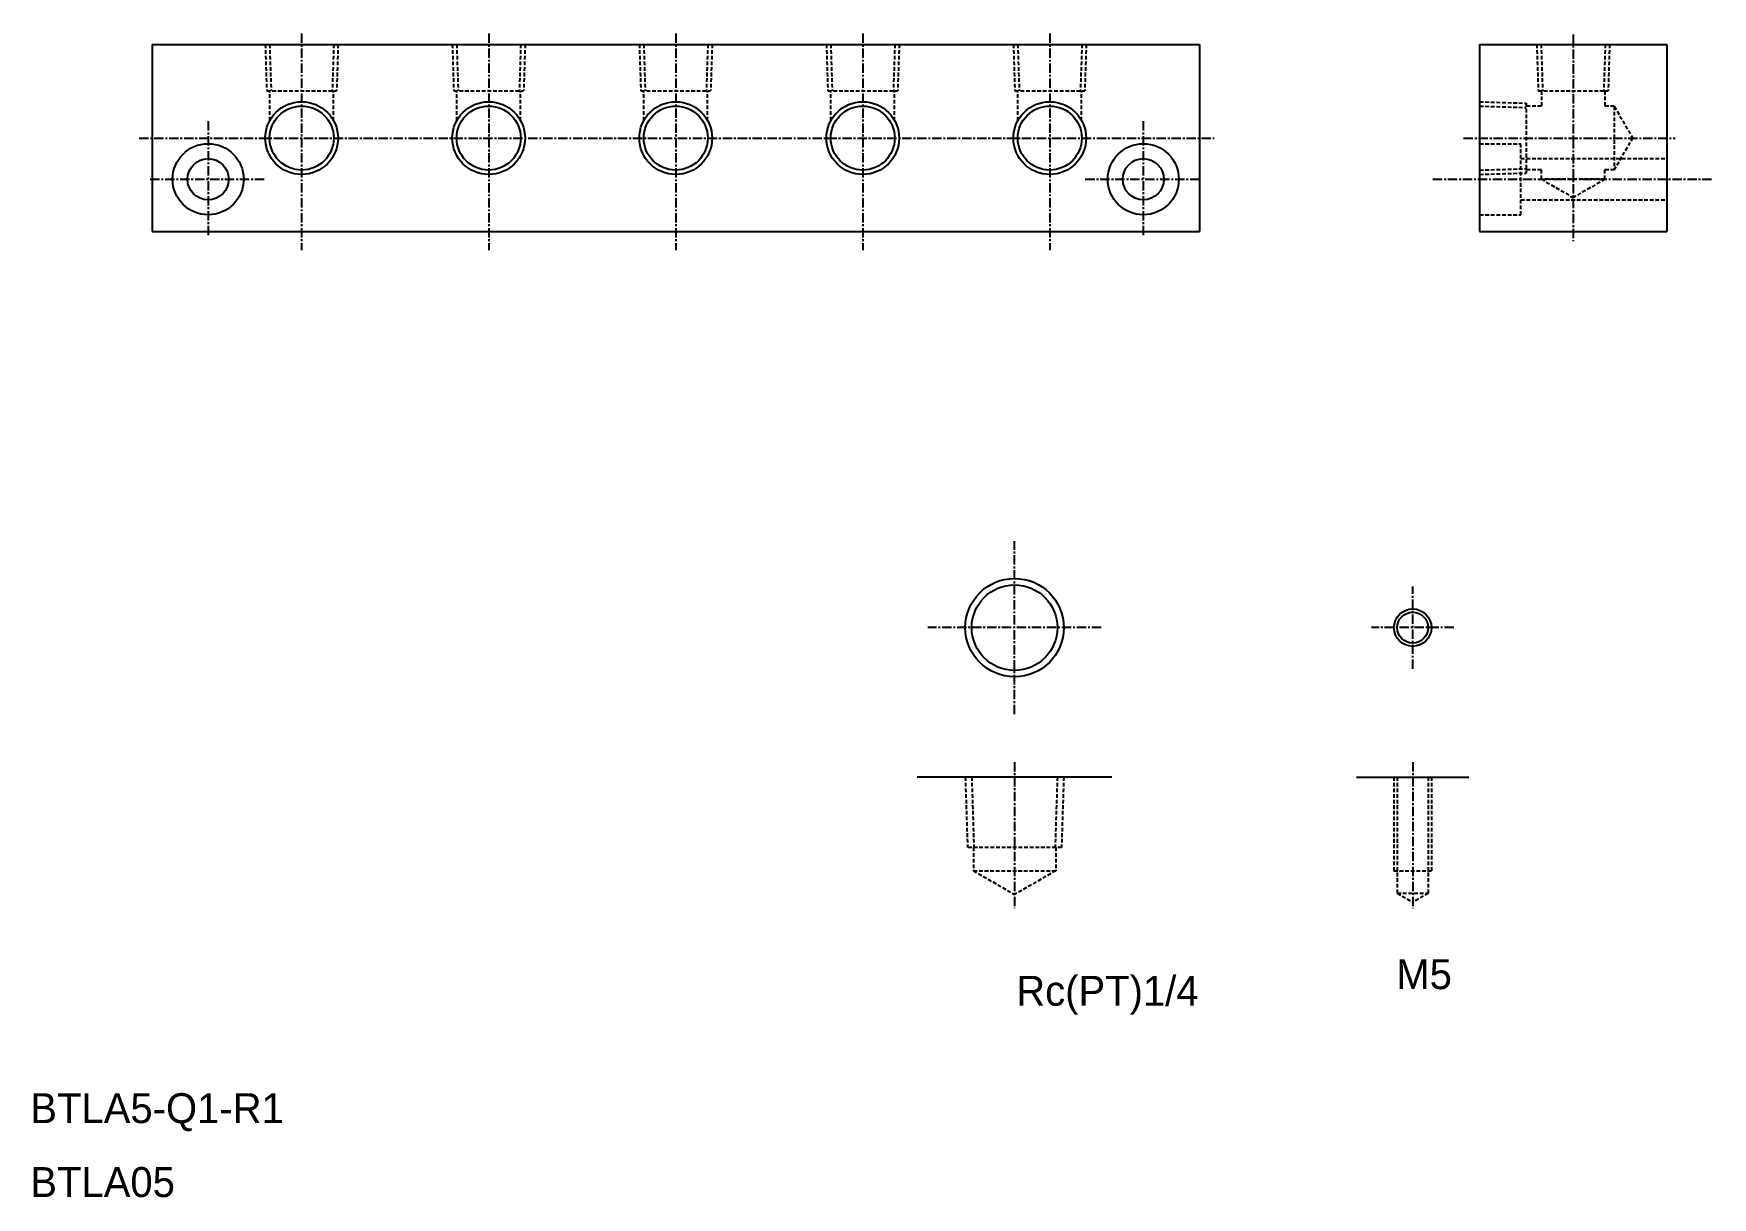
# Model space of a CAD drawing. Extents: x 5139 to 5364, y 20290 to 20446.
import ezdxf
from ezdxf.enums import TextEntityAlignment as Align

# ---------------------------------------------------------------- set-up
doc = ezdxf.new("R2010")
doc.units = 0
doc.linetypes.add('CENTER', pattern=[2, 1.25, -0.25, 0.25, -0.25])
doc.linetypes.add('DASHED', pattern=[0.75, 0.5, -0.25])
doc.layers.get('0').update_dxf_attribs({"linetype": 'CONTINUOUS'})
doc.layers.add('CENTER', color=1, linetype='CENTER')

msp = doc.modelspace()

# ---------------------------------------------------------------- linework, layer by layer
at = {"color": 7, "linetype": 'CONTINUOUS'}
for p, q in [((5155.06, 20444.13), (5295.06, 20444.13)), ((5155.06, 20444.13), (5155.06, 20419.13)), ((5295.06, 20444.13), (5295.06, 20419.13)), ((5332.52, 20444.13), (5357.52, 20444.13)), ((5332.52, 20444.13), (5332.52, 20419.13)), ((5357.52, 20444.13), (5357.52, 20419.13)), ((5155.06, 20419.13), (5295.06, 20419.13)), ((5332.52, 20419.13), (5357.52, 20419.13)), ((5283.35, 20346.18), (5257.35, 20346.18)), ((5316.07, 20346.18), (5331.07, 20346.18))]:
    msp.add_line(p, q, dxfattribs=at)
at = {"color": 3, "linetype": 'DASHED'}
for p, q in [((5170.2, 20444.13), (5170.39, 20437.93)), ((5170.78, 20444.13), (5170.98, 20437.93)), ((5179.35, 20444.13), (5179.15, 20437.93)), ((5179.93, 20444.13), (5179.73, 20437.93)), ((5195.2, 20444.13), (5195.39, 20437.93)), ((5195.78, 20444.13), (5195.98, 20437.93)), ((5204.35, 20444.13), (5204.15, 20437.93)), ((5204.93, 20444.13), (5204.73, 20437.93)), ((5220.2, 20444.13), (5220.39, 20437.93)), ((5220.78, 20444.13), (5220.98, 20437.93)), ((5229.35, 20444.13), (5229.15, 20437.93)), ((5229.93, 20444.13), (5229.73, 20437.93)), ((5245.2, 20444.13), (5245.39, 20437.93)), ((5245.78, 20444.13), (5245.98, 20437.93)), ((5254.35, 20444.13), (5254.15, 20437.93)), ((5254.93, 20444.13), (5254.73, 20437.93)), ((5270.2, 20444.13), (5270.39, 20437.93)), ((5270.78, 20444.13), (5270.98, 20437.93)), ((5279.35, 20444.13), (5279.15, 20437.93)), ((5279.93, 20444.13), (5279.73, 20437.93)), ((5340.16, 20444.13), (5340.35, 20437.93)), ((5340.74, 20444.13), (5340.93, 20437.93)), ((5349.3, 20444.13), (5349.11, 20437.93)), ((5349.89, 20444.13), (5349.69, 20437.93)), ((5170.39, 20437.93), (5179.73, 20437.93)), ((5170.81, 20433.99), (5170.81, 20437.93)), ((5179.31, 20433.99), (5179.31, 20437.93)), ((5195.39, 20437.93), (5204.73, 20437.93)), ((5195.81, 20433.99), (5195.81, 20437.93)), ((5204.31, 20433.99), (5204.31, 20437.93)), ((5220.39, 20437.93), (5229.73, 20437.93)), ((5220.81, 20433.99), (5220.81, 20437.93)), ((5229.31, 20433.99), (5229.31, 20437.93)), ((5245.39, 20437.93), (5254.73, 20437.93)), ((5245.81, 20433.99), (5245.81, 20437.93)), ((5254.31, 20433.99), (5254.31, 20437.93)), ((5270.39, 20437.93), (5279.73, 20437.93)), ((5270.81, 20433.99), (5270.81, 20437.93)), ((5279.31, 20433.99), (5279.31, 20437.93)), ((5340.35, 20437.93), (5349.69, 20437.93)), ((5340.77, 20437.93), (5340.77, 20435.88)), ((5349.27, 20437.93), (5349.27, 20435.88)), ((5332.52, 20436.49), (5338.72, 20436.3)), ((5332.52, 20435.91), (5338.72, 20435.72)), ((5338.72, 20436.3), (5338.72, 20426.96)), ((5340.77, 20435.88), (5338.72, 20435.88)), ((5350.52, 20435.88), (5349.27, 20435.88)), ((5350.52, 20435.88), (5350.52, 20427.38)), ((5350.52, 20435.88), (5352.98, 20431.63)), ((5332.52, 20430.88), (5338.02, 20430.88)), ((5338.02, 20421.38), (5338.02, 20430.88)), ((5350.52, 20427.38), (5352.98, 20431.63)), ((5338.02, 20428.88), (5357.52, 20428.88)), ((5332.52, 20427.35), (5338.72, 20427.54)), ((5332.52, 20426.77), (5338.72, 20426.96)), ((5340.77, 20427.38), (5338.72, 20427.38)), ((5340.77, 20426.13), (5340.77, 20427.38)), ((5349.27, 20426.13), (5340.77, 20426.13)), ((5340.77, 20426.13), (5345.02, 20423.68)), ((5349.27, 20426.13), (5345.02, 20423.68)), ((5349.27, 20426.13), (5349.27, 20427.38)), ((5350.52, 20427.38), (5349.27, 20427.38)), ((5338.02, 20423.38), (5357.52, 20423.38)), ((5332.52, 20421.38), (5338.02, 20421.38)), ((5263.77, 20346.18), (5264.06, 20336.78)), ((5264.62, 20346.18), (5264.92, 20336.78)), ((5276.07, 20346.18), (5275.77, 20336.78)), ((5276.92, 20346.18), (5276.63, 20336.78)), ((5321.07, 20346.18), (5321.07, 20333.68)), ((5321.51, 20346.18), (5321.51, 20330.68)), ((5325.64, 20346.18), (5325.64, 20330.68)), ((5326.07, 20346.18), (5326.07, 20333.68)), ((5276.63, 20336.78), (5264.06, 20336.78)), ((5264.85, 20336.78), (5264.85, 20333.68)), ((5275.85, 20336.78), (5275.85, 20333.68)), ((5264.85, 20333.68), (5270.35, 20330.5)), ((5264.85, 20333.68), (5275.85, 20333.68)), ((5275.85, 20333.68), (5270.35, 20330.5)), ((5321.07, 20333.68), (5326.07, 20333.68)), ((5321.51, 20330.68), (5323.57, 20329.48)), ((5321.51, 20330.68), (5325.64, 20330.68)), ((5325.64, 20330.68), (5323.57, 20329.48))]:
    msp.add_line(p, q, dxfattribs=at)
for p, q in [((5332.52, 20437.88), (5332.52, 20437.88)), ((5332.52, 20431.63), (5332.52, 20431.63))]:
    msp.add_line(p, q)
at = {"color": 3}
for centre in [(5175.06, 20431.63), (5200.06, 20431.63), (5225.06, 20431.63), (5250.06, 20431.63), (5275.06, 20431.63)]:
    msp.add_circle(centre, 4.86, dxfattribs=at)
at = {"color": 7, "linetype": 'CONTINUOUS'}
for centre, radius in [((5175.06, 20431.63), 4.28), ((5200.06, 20431.63), 4.28), ((5225.06, 20431.63), 4.28), ((5250.06, 20431.63), 4.28), ((5275.06, 20431.63), 4.28), ((5162.56, 20426.13), 4.75), ((5287.56, 20426.13), 4.75), ((5162.56, 20426.13), 2.75), ((5287.56, 20426.13), 2.75), ((5270.35, 20366.18), 5.72), ((5323.57, 20366.18), 2.07)]:
    msp.add_circle(centre, radius, dxfattribs=at)
at = {"color": 3, "linetype": 'CONTINUOUS'}
for centre, radius in [((5270.35, 20366.18), 6.58), ((5323.57, 20366.18), 2.5)]:
    msp.add_circle(centre, radius, dxfattribs=at)
at = {"layer": 'CENTER', "color": 1, "linetype": 'CENTER'}
for p, q in [((5175.06, 20445.6), (5175.06, 20416.63)), ((5200.06, 20445.6), (5200.06, 20416.63)), ((5225.06, 20445.6), (5225.06, 20416.63)), ((5250.06, 20445.6), (5250.06, 20416.63)), ((5275.06, 20445.6), (5275.06, 20416.63)), ((5345.02, 20445.49), (5345.02, 20417.86)), ((5162.56, 20433.88), (5162.56, 20418.38)), ((5287.56, 20433.88), (5287.56, 20418.38)), ((5153.34, 20431.63), (5297.04, 20431.63)), ((5330.38, 20431.63), (5358.64, 20431.63)), ((5154.81, 20426.13), (5170.31, 20426.13)), ((5279.81, 20426.13), (5295.31, 20426.13)), ((5326.28, 20426.13), (5363.63, 20426.13)), ((5270.35, 20354.6), (5270.35, 20377.75)), ((5323.57, 20360.68), (5323.57, 20371.68)), ((5281.92, 20366.18), (5258.77, 20366.18)), ((5329.07, 20366.18), (5318.07, 20366.18)), ((5270.35, 20348.21), (5270.35, 20328.68)), ((5323.57, 20348.21), (5323.57, 20328.68))]:
    msp.add_line(p, q, dxfattribs=at)

# ---------------------------------------------------------------- texts
at = {"color": 7, "linetype": 'CONTINUOUS'}
for s, p in [('M5', (5328.81, 20319.85)), ('Rc(PT)1/4', (5294.95, 20317.63))]:
    msp.add_text(s, height=4, dxfattribs=at).set_placement(p, align=Align.MIDDLE_RIGHT)
for s, p in [('BTLA5-Q1-R1', (5138.79, 20299.94)), ('BTLA05', (5138.79, 20290.06))]:
    msp.add_text(s, height=4, dxfattribs=at).set_placement(p)

doc.saveas('drawing.dxf')
